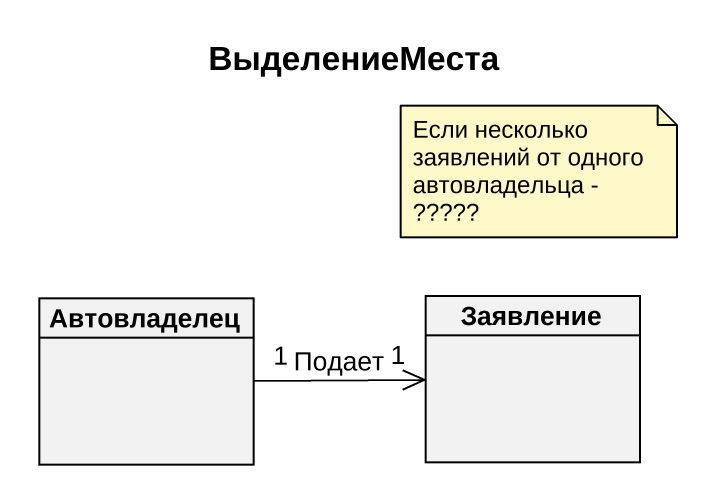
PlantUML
@startuml
title ВыделениеМеста
hide circle
hide empty members
class Автовладелец
class Заявление
Автовладелец "1" -right-> "1" Заявление : Подает
note as N1
  Если несколько заявлений от одного автовладельца - ?????
end note
@enduml
